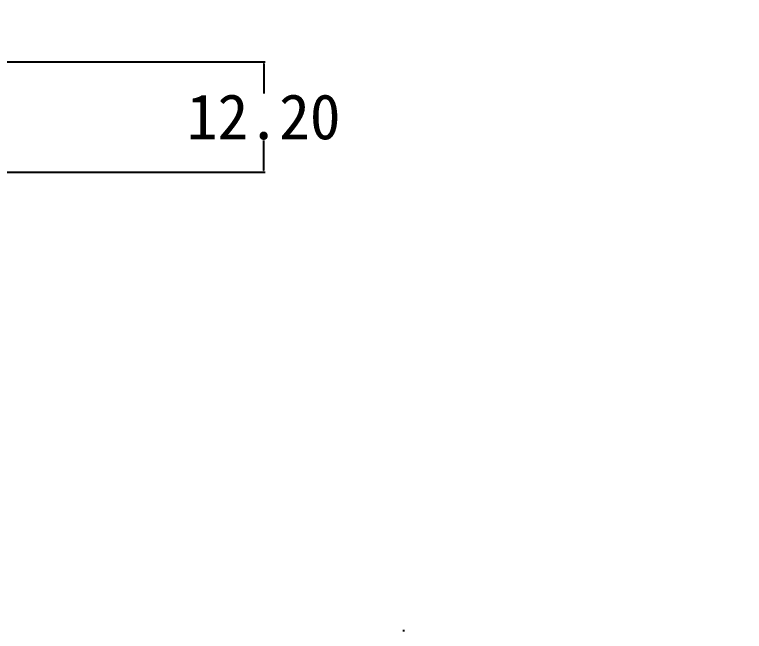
# Model space of a CAD drawing. Header units: inches. Extents: x -850 to 339, y -315 to 884.
# Drawn here: x -598.4 to -517.7, y 554.4 to 622.6 of the extents above; entities that cross this region are included whole.
import ezdxf

# ---------------------------------------------------------------- set-up
doc = ezdxf.new("R2010")
doc.units = ezdxf.units.IN
doc.header["$MEASUREMENT"] = 0
doc.dimstyles.get("Standard").update_dxf_attribs({"dimtxt": 5, "dimasz": 0.18, "dimexe": 0.18, "dimexo": 0.0625, "dimgap": 0.09, "dimtad": 0, "dimtih": 1, "dimtoh": 1, "dimzin": 0, "dimdsep": 46, "dimtxsty": 'Standard', "dimcen": 0.09, "dimclrt": 3, "dimadec": 0, "dimazin": 0, "dimtfac": 1, "dimtofl": 0, "dimtmove": 0, "dimatfit": 3, "dimfxl": 0, "dimtolj": 1, "dimtzin": 0, "dimarcsym": 0})

# ---------------------------------------------------------------- blocks, each defined once
blk = doc.blocks.new('*D39')
at = {"color": 0, "lineweight": -2}
for p, q in [((-545.563, 881.033), (-546.751, 841.495)), ((-545.383, 881.033), (-545.563, 881.033)), ((-555.467, 554.477), (-555.287, 554.477)), ((-555.377, 554.387), (-555.377, 554.567))]:
    blk.add_line(p, q, dxfattribs=at)
at = {"color": 0}
blk.add_solid([(-546.781, 841.496), (-546.721, 841.494), (-546.757, 841.315)], dxfattribs=at)
at = {"layer": 'Defpoints', "color": 0}
for p in [(-546.757, 841.315, 6.7), (-555.377, 554.477, 6.7)]:
    blk.add_point(p, dxfattribs=at)
at = {"color": 3, "insert": (-530.293, 881.033), "char_height": 5, "attachment_point": 5}
blk.add_mtext('\\A1;R286.97', dxfattribs=at)
blk = doc.blocks.new('*D59')
at = {"color": 0, "lineweight": -2}
for p, q in [((-670.138, 617.38), (-570.685, 617.38)), ((-570.865, 617.2), (-570.865, 613.871)), ((-570.865, 605.362), (-570.865, 608.691)), ((-636.028, 605.182), (-570.685, 605.182))]:
    blk.add_line(p, q, dxfattribs=at)
at = {"color": 0}
for points in [[(-570.895, 617.2), (-570.835, 617.2), (-570.865, 617.38)], [(-570.895, 605.362), (-570.835, 605.362), (-570.865, 605.182)]]:
    blk.add_solid(points, dxfattribs=at)
at = {"layer": 'Defpoints', "color": 0}
for p in [(-670.2, 617.38, -2.8), (-570.865, 617.38), (-636.09, 605.182)]:
    blk.add_point(p, dxfattribs=at)
at = {"color": 3, "insert": (-570.865, 611.281), "char_height": 5, "attachment_point": 5}
blk.add_mtext('\\A1;12.20', dxfattribs=at)

msp = doc.modelspace()

# ---------------------------------------------------------------- dimensions: what is measured, and where the dimension line sits
dim = msp.add_radius_dim(center=(-555.377, 554.477, 4.8), mpoint=(-546.757, 841.315, 4.8), dimstyle='Standard')
dim.commit()
dim.dimension.update_dxf_attribs({"geometry": '*D39', "text_midpoint": (-530.293, 881.033, -1.9), "dimtype": 164})
at = {"color": 1}
dim = msp.add_linear_dim(base=(-570.865, 617.38, -1.9), p1=(-636.09, 605.182, -1.9), p2=(-670.2, 617.38, -4.7), angle=90, dimstyle='Standard', dxfattribs=at)
dim.commit()
dim.dimension.update_dxf_attribs({"geometry": '*D59', "text_midpoint": (-570.865, 611.281, -1.9)})

doc.saveas('drawing.dxf')
